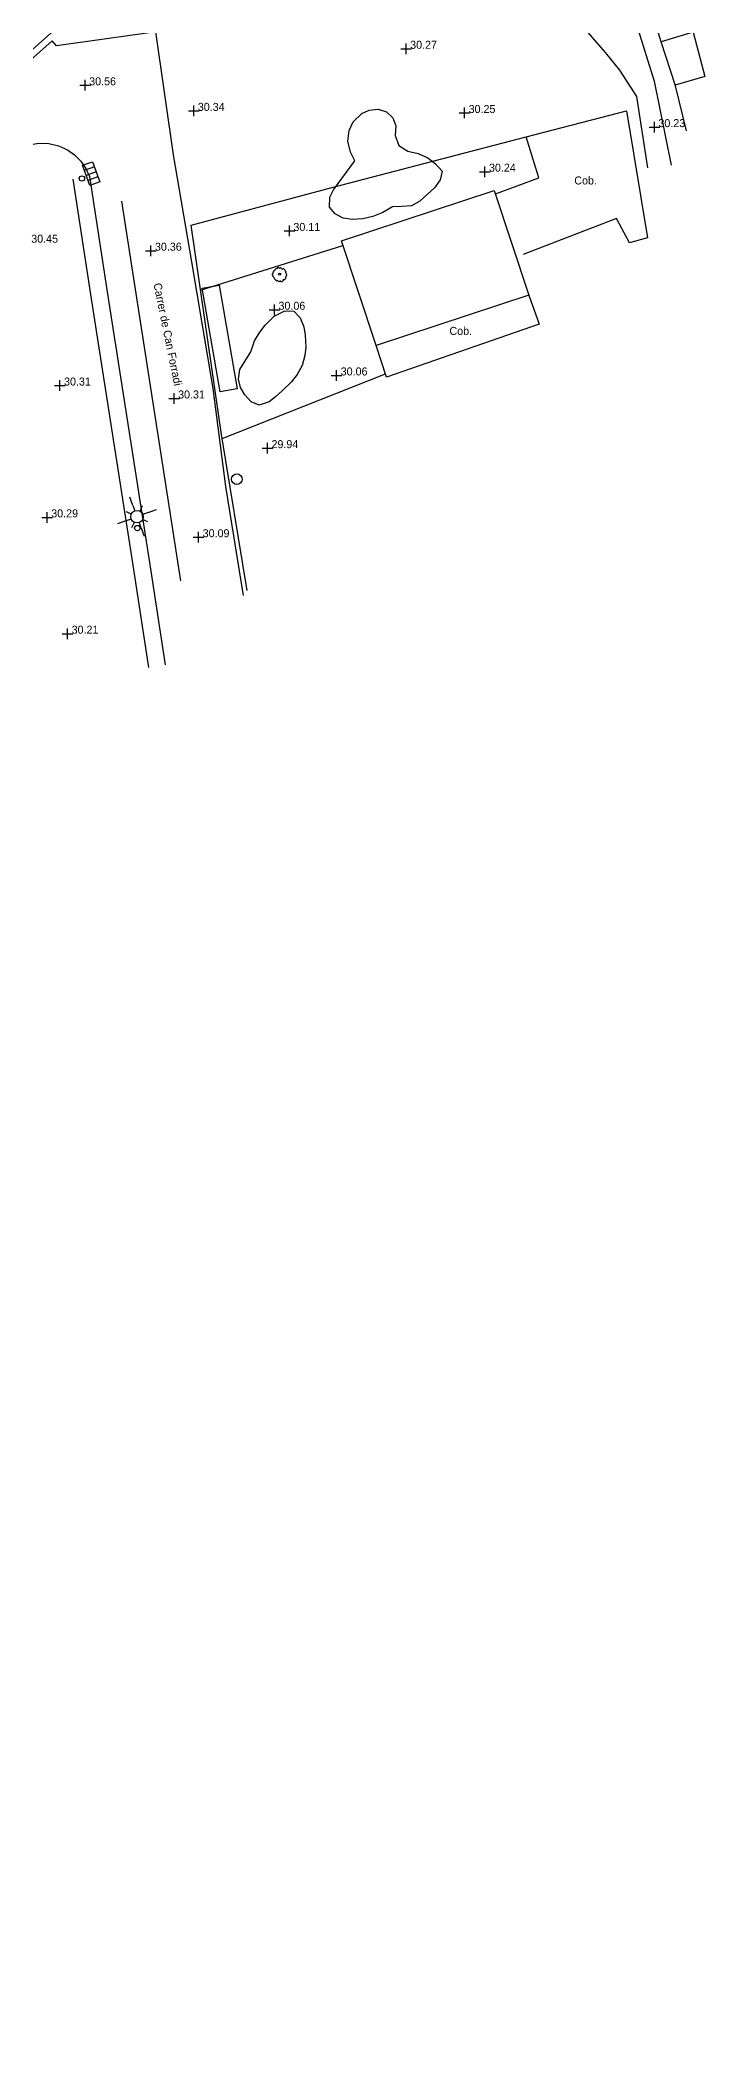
# Model space of a CAD drawing. Extents: x 471511 to 473316, y 4381952 to 4383346.
# Drawn here: x 472538.7 to 472601, y 4382681.8 to 4382869.5 of the extents above; entities that cross this region are included whole.
import ezdxf
from ezdxf.enums import TextEntityAlignment as Align

# ---------------------------------------------------------------- set-up
doc = ezdxf.new("R2010")
doc.units = 0
doc.header["$LTSCALE"] = 4
doc.header["$MEASUREMENT"] = 0
doc.header["$PDMODE"] = 2
doc.header["$PDSIZE"] = 0.5
doc.layers.get('0').update_dxf_attribs({"linetype": 'CONTINUOUS'})
for name, color, linetype in [('206', 252, 'CONTINUOUS'), ('290', 253, 'CONTINUOUS'), ('400', 7, 'CONTINUOUS'), ('407', 4, 'CONTINUOUS'), ('410', 201, 'CONTINUOUS'), ('411', 12, 'CONTINUOUS'), ('412', 252, 'CONTINUOUS'), ('505', 60, 'CONTINUOUS'), ('506', 60, 'CONTINUOUS'), ('7101', 7, 'CONTINUOUS'), ('7202', 7, 'CONTINUOUS'), ('7400', 2, 'CONTINUOUS'), ('7435', 7, 'CONTINUOUS'), ('7440', 7, 'CONTINUOUS'), ('7515', 53, 'CONTINUOUS'), ('8405', 7, 'CONTINUOUS'), ('8408', 7, 'CONTINUOUS')]:
    doc.layers.add(name, color=color, linetype=linetype)

# ---------------------------------------------------------------- blocks, each defined once
blk = doc.blocks.new('ARBOL')
at = {"color": 3}
for p, q in [((-1.26, 0.07), (-1.27, -0.01)), ((-1.23, 0.15), (-1.26, 0.07)), ((-1.17, 0.24), (-1.23, 0.15)), ((-1.18, 0.48), (-1.21, 0.39)), ((-1.21, 0.39), (-1.2, 0.31)), ((-1.2, 0.31), (-1.16, 0.22)), ((-1.11, 0.55), (-1.18, 0.48)), ((-1.03, 0.59), (-1.11, 0.55)), ((-1.01, 0.67), (-1.03, 0.59)), ((-0.96, 0.76), (-1.01, 0.67)), ((-0.92, 0.97), (-0.96, 0.88)), ((-0.96, 0.88), (-0.96, 0.7)), ((-0.85, 1.04), (-0.92, 0.97)), ((-0.77, 1.08), (-0.85, 1.04)), ((-0.7, 1.09), (-0.77, 1.08)), ((-0.5, 1.09), (-0.7, 1.09)), ((-0.49, 1.11), (-0.5, 1.08)), ((-0.46, 1.23), (-0.49, 1.11)), ((-0.38, 1.32), (-0.46, 1.23)), ((-0.31, 1.35), (-0.38, 1.32)), ((-0.23, 1.36), (-0.31, 1.35)), ((-0.11, 1.36), (-0.23, 1.36)), ((0, 1.35), (-0.11, 1.36)), ((0.07, 1.26), (0, 1.35)), ((0.12, 1.18), (0.07, 1.26)), ((0.17, 1.25), (0.12, 1.16)), ((0.12, 1.16), (0.12, 1.16)), ((0.24, 1.31), (0.17, 1.25)), ((0.32, 1.32), (0.24, 1.31)), ((0.39, 1.31), (0.32, 1.32)), ((0.55, 1.31), (0.39, 1.31)), ((0.62, 1.26), (0.55, 1.31)), ((0.7, 1.22), (0.62, 1.26)), ((0.76, 1.14), (0.7, 1.22)), ((0.77, 0.97), (0.7, 0.98)), ((0.77, 1.05), (0.76, 1.14)), ((0.77, 0.97), (0.77, 1.05)), ((0.86, 0.95), (0.77, 0.97)), ((0.96, 0.93), (0.86, 0.95)), ((1.03, 0.87), (0.96, 0.93)), ((1.07, 0.79), (1.03, 0.87)), ((1.08, 0.7), (1.07, 0.79)), ((1.1, 0.49), (1.07, 0.51)), ((1.08, 0.6), (1.08, 0.7)), ((1.09, 0.52), (1.08, 0.6)), ((1.17, 0.48), (1.1, 0.49)), ((1.25, 0.41), (1.17, 0.48)), ((1.29, 0.32), (1.25, 0.41)), ((1.3, 0.24), (1.29, 0.32)), ((1.3, 0.15), (1.3, 0.24)), ((1.31, 0.06), (1.3, 0.15)), ((1.31, -0.03), (1.31, 0.06)), ((-1.27, -0.01), (-1.26, -0.13)), ((-1.26, -0.13), (-1.26, -0.21)), ((-1.26, -0.21), (-1.23, -0.3)), ((-1.23, -0.3), (-1.16, -0.32)), ((-1.16, -0.32), (-1.08, -0.34)), ((-1.08, -0.34), (-1.01, -0.35)), ((-1.01, -0.35), (-0.95, -0.35)), ((-0.96, -0.38), (-1.01, -0.49)), ((-1.01, -0.49), (-1, -0.58)), ((-1, -0.58), (-0.96, -0.66)), ((-0.96, -0.66), (-0.96, -0.74)), ((-0.96, -0.74), (-0.88, -0.8)), ((-0.88, -0.8), (-0.8, -0.81)), ((-0.8, -0.81), (-0.72, -0.81)), ((-0.76, -0.81), (-0.75, -0.9)), ((-0.75, -0.9), (-0.73, -0.98)), ((-0.73, -0.98), (-0.68, -1.07)), ((-0.68, -1.07), (-0.61, -1.15)), ((-0.61, -1.15), (-0.53, -1.14)), ((-0.53, -1.14), (-0.45, -1.12)), ((-0.45, -1.12), (-0.37, -1.07)), ((-0.37, -1.05), (-0.37, -1.15)), ((-0.37, -1.15), (-0.27, -1.21)), ((-0.27, -1.21), (-0.19, -1.22)), ((-0.19, -1.22), (-0.07, -1.22)), ((-0.07, -1.22), (0.01, -1.25)), ((0.01, -1.25), (0.08, -1.22)), ((0.08, -1.22), (0.16, -1.16)), ((0.16, -1.16), (0.18, -1.08)), ((0.18, -1.11), (0.25, -1.15)), ((0.25, -1.15), (0.32, -1.16)), ((0.32, -1.16), (0.4, -1.16)), ((0.4, -1.16), (0.47, -1.18)), ((0.47, -1.18), (0.55, -1.16)), ((0.55, -1.16), (0.62, -1.14)), ((0.62, -1.14), (0.7, -1.09)), ((0.7, -1.09), (0.75, -0.93)), ((0.78, -0.99), (0.74, -0.96)), ((0.85, -0.98), (0.78, -0.99)), ((0.93, -0.93), (0.85, -0.98)), ((1.02, -0.92), (0.93, -0.93)), ((1.06, -0.69), (0.98, -0.69)), ((1.06, -0.85), (1.02, -0.92)), ((1.03, -0.69), (1.05, -0.77)), ((1.05, -0.77), (1.06, -0.85)), ((1.13, -0.65), (1.06, -0.69)), ((1.2, -0.61), (1.13, -0.65)), ((1.2, -0.21), (1.27, -0.14)), ((1.2, -0.6), (1.21, -0.59)), ((1.22, -0.31), (1.21, -0.23)), ((1.21, -0.41), (1.22, -0.31)), ((1.21, -0.51), (1.21, -0.41)), ((1.21, -0.59), (1.21, -0.51)), ((1.27, -0.14), (1.31, -0.03))]:
    blk.add_line(p, q, dxfattribs=at)
at = {"color": 25}
blk.add_circle((0, 0), 0.19, dxfattribs=at)
blk = doc.blocks.new('POSTE')
at = {"color": 7}
blk.add_circle((0, 0), 0.5, dxfattribs=at)
blk = doc.blocks.new('MOJON')
blk.add_circle((0, 0), 0.25)
blk = doc.blocks.new('REJILLA')
at = {"color": 7}
for p, q in [((-0.5, 0.5), (-0.5, -0.5)), ((0.01, 0.5), (0.01, -0.5)), ((0.51, 0.5), (0.51, -0.5))]:
    blk.add_line(p, q, dxfattribs=at)
blk.add_lwpolyline([(-1, -0.5), (-1, 0.5), (1, 0.5), (1, -0.5)], close=True, dxfattribs=at)
blk = doc.blocks.new('FAROLA')
at = {"color": 7}
for p, q in [((-1.04, 0.43), (-1.8, 0.75)), ((-1.04, 0.43), (-0.54, 0.22)), ((-0.43, 1.04), (-0.22, 0.54)), ((0.43, 1.04), (0.22, 0.54)), ((0.43, 1.04), (0.75, 1.8)), ((1.04, 0.43), (0.54, 0.22)), ((-1.04, -0.43), (-0.54, -0.22)), ((-0.43, -1.04), (-0.75, -1.8)), ((-0.43, -1.04), (-0.22, -0.54)), ((0.43, -1.04), (0.22, -0.54)), ((1.04, -0.43), (0.54, -0.22)), ((1.04, -0.43), (1.8, -0.75))]:
    blk.add_line(p, q, dxfattribs=at)
blk.add_circle((0, 0), 0.58, dxfattribs=at)
blk = doc.blocks.new('COTA')
at = {"color": 7}
blk.add_point((0, 0), dxfattribs=at)

msp = doc.modelspace()

# ---------------------------------------------------------------- linework, layer by layer
at = {"layer": '206'}
msp.add_polyline3d([(472595.639, 4382857.522, 30.182), (472594.628, 4382864.202, 30.272), (472593.033, 4382866.671, 30.182), (472591.686, 4382868.33, 30.032), (472588.664, 4382871.826, 30.122), (472587.182, 4382873.579, 30.152), (472585.769, 4382875.126, 30.002), (472587.127, 4382875.5, 30.002), (472591.672, 4382874.914, 30.242), (472592.595, 4382874.568, 30.302), (472594.578, 4382870.949, 30.362), (472596.242, 4382865.625, 30.452), (472597.83, 4382857.745, 30.182)], dxfattribs=at)
at = {"layer": '290'}
msp.add_polyline3d([(472551.887, 4382818.802, 30.105), (472546.83, 4382851.345, 30.465), (472546.378, 4382854.377, 30.48)], dxfattribs=at)
at = {"layer": '400'}
for points in [[(472596.908, 4382869.314, 33.346), (472592.561, 4382883.395, 33.15), (472595.549, 4382884.312, 32.761), (472599.897, 4382870.232, 32.958)], [(472581.259, 4382855.39, 35.786), (472584.502, 4382845.578, 35.531), (472570.183, 4382840.845, 35.621), (472566.939, 4382850.657, 32.441)]]:
    msp.add_polyline3d(points, close=True, dxfattribs=at)
at = {"layer": '407'}
for points in [[(472581.363, 4382855.074, 32.801), (472585.423, 4382856.578, 32.846), (472584.238, 4382860.401, 32.276), (472593.657, 4382862.845, 32.246), (472595.626, 4382850.959, 32.141), (472593.931, 4382850.48, 32.126), (472592.712, 4382852.751, 32.471), (472583.977, 4382849.395, 33.071)], [(472584.502, 4382845.578, 32.799), (472585.46, 4382842.843, 32.784), (472571.17, 4382837.874, 32.769), (472570.183, 4382840.845, 32.994)]]:
    msp.add_polyline3d(points, dxfattribs=at)
at = {"layer": '410'}
for points in [[(472210.201, 4382576.079, 29.603), (472245.927, 4382607.738, 28.732), (472275.929, 4382634.56, 28.702), (472299.904, 4382656.059, 29.761), (472322.622, 4382676.288, 29.791), (472344.255, 4382695.55, 30.196), (472359.091, 4382708.761, 30.391), (472374.71, 4382722.727, 30.661), (472399.696, 4382745.029, 30.706), (472414.812, 4382758.57, 30.646), (472428.262, 4382770.567, 30.526), (472442.577, 4382783.276, 30.691), (472458.968, 4382797.934, 30.736), (472473.167, 4382810.688, 31.441), (472485.89, 4382821.939, 31.576), (472496.466, 4382831.487, 31.561), (472505.544, 4382839.626, 31.666), (472515.932, 4382848.867, 31.711), (472528.679, 4382860.34, 31.846), (472539.705, 4382870.143, 31.996), (472547.141, 4382876.74, 31.966)], [(472599.269, 4382860.97, 31.997), (472598.241, 4382865.194, 31.952), (472596.908, 4382869.314, 31.952)], [(472599.897, 4382870.232, 31.262), (472600.998, 4382866.083, 31.262), (472598.22, 4382865.259, 31.277)], [(472558.106, 4382817.872, 30.836), (472555.708, 4382832.518, 31.481), (472552.849, 4382852.144, 31.061), (472566.176, 4382855.703, 31.136), (472584.238, 4382860.401, 31.256)]]:
    msp.add_polyline3d(points, dxfattribs=at)
at = {"layer": '411'}
for points in [[(472548.657, 4382876.323, 30.791), (472549.849, 4382870.301, 30.746), (472540.256, 4382868.928, 30.821), (472539.829, 4382869.41, 30.881), (472521.589, 4382853.151, 30.626), (472507.688, 4382840.739, 30.446), (472491.851, 4382826.604, 30.251), (472477.075, 4382813.352, 30.101), (472460.926, 4382798.963, 29.816), (472450.44, 4382789.685, 29.771), (472439.711, 4382780.098, 29.666), (472429.067, 4382770.568, 29.636), (472414.934, 4382757.974, 29.561), (472403.152, 4382747.428, 29.321), (472391.516, 4382737.08, 29.291), (472378.57, 4382725.58, 29.261), (472364.209, 4382712.654, 29.171), (472351.849, 4382701.704, 29.096), (472338.56, 4382689.89, 28.856), (472326.914, 4382679.429, 28.646)], [(472549.53, 4382870.255, 30.686), (472551.167, 4382858.718, 30.566), (472552.904, 4382848.697, 30.506), (472554.888, 4382836.81, 30.371), (472556.082, 4382827.63, 30.356), (472557.727, 4382817.408, 30.311)], [(472465.896, 4382796.253, 29.735), (472479.966, 4382808.785, 30.08), (472491.116, 4382818.757, 30.29), (472503.732, 4382830.162, 30.395), (472516.521, 4382841.495, 30.41), (472527.993, 4382851.634, 30.5), (472536.013, 4382858.856, 30.635), (472536.803, 4382859.344, 30.614), (472537.672, 4382859.669, 30.596), (472538.588, 4382859.82, 30.581), (472539.516, 4382859.79, 30.57), (472540.421, 4382859.581, 30.563), (472541.268, 4382859.201, 30.56), (472541.937, 4382858.711, 30.561), (472542.517, 4382858.118, 30.559), (472542.993, 4382857.439, 30.554), (472543.351, 4382856.691, 30.545), (472545.053, 4382845.467, 30.47), (472547.207, 4382831.697, 30.35), (472548.958, 4382820.511, 30.35), (472550.423, 4382810.908, 30.2)], [(472541.791, 4382856.454, 30.545), (472543.493, 4382845.227, 30.47), (472545.647, 4382831.453, 30.35), (472547.399, 4382820.27, 30.35), (472548.863, 4382810.67, 30.2)]]:
    msp.add_polyline3d(points, dxfattribs=at)
at = {"layer": '412'}
for points in [[(472553.739, 4382846.037, 31.192), (472567.077, 4382850.241, 30.712)], [(472555.772, 4382832.13, 31.464), (472571.061, 4382838.203, 31.524)]]:
    msp.add_polyline3d(points, dxfattribs=at)
at = {"layer": '505'}
for points in [[(472568.192, 4382858.148, 32.177), (472567.805, 4382858.98, 32.177), (472567.54, 4382860.018, 32.177), (472567.664, 4382861.006, 32.177), (472568.038, 4382861.814, 32.177), (472568.85, 4382862.59, 32.177), (472569.534, 4382862.903, 32.177), (472570.385, 4382862.996, 32.177), (472571.151, 4382862.746, 32.177), (472571.747, 4382862.2, 32.177), (472572.043, 4382861.433, 32.177), (472571.974, 4382860.531, 32.177), (472572.305, 4382859.599, 32.177), (472573.153, 4382859.079, 32.177), (472574.139, 4382858.856, 32.177), (472575.021, 4382858.46, 32.177), (472575.711, 4382857.925, 32.147), (472576.364, 4382857.181, 32.177), (472576.195, 4382856.388, 32.267), (472575.656, 4382855.641, 32.267), (472575.001, 4382855.04, 32.267), (472574.293, 4382854.391, 32.267), (472573.52, 4382853.934, 32.267), (472572.588, 4382853.893, 32.267), (472571.719, 4382853.849, 32.267), (472570.805, 4382853.326, 32.267), (472569.899, 4382852.937, 32.267), (472568.933, 4382852.736, 32.267), (472567.932, 4382852.666, 32.267), (472567.118, 4382852.785, 32.267), (472566.365, 4382853.193, 32.267), (472565.839, 4382853.833, 32.267), (472565.863, 4382854.751, 32.267), (472566.198, 4382855.457, 32.267)], [(472558.447, 4382840.249, 32.087), (472558.799, 4382841.278, 32.057), (472559.303, 4382842.11, 32.057), (472559.795, 4382842.744, 32.027), (472560.648, 4382843.588, 32.027), (472561.642, 4382844.097, 32.027), (472562.488, 4382844.06, 32.027), (472563.085, 4382843.443, 32.027), (472563.431, 4382842.61, 32.027), (472563.551, 4382841.837, 32.027), (472563.603, 4382840.703, 32.027), (472563.521, 4382839.92, 32.027), (472563.256, 4382838.973, 32.027), (472562.79, 4382838.149, 32.027), (472562.252, 4382837.442, 32.027), (472561.391, 4382836.593, 32.057), (472560.78, 4382836.033, 32.057), (472560.17, 4382835.571, 32.057), (472559.234, 4382835.263, 32.057), (472558.498, 4382835.566, 32.057), (472557.891, 4382836.228, 32.057), (472557.476, 4382836.914, 32.057), (472557.303, 4382837.701, 32.027), (472557.423, 4382838.6, 32.027)]]:
    msp.add_polyline3d(points, close=True, dxfattribs=at)
at = {"layer": '506'}
msp.add_polyline3d([(472555.575, 4382836.522, 31.997), (472553.889, 4382846.226, 31.997), (472555.481, 4382846.502, 31.967), (472557.166, 4382836.798, 31.967)], close=True, dxfattribs=at)

# ---------------------------------------------------------------- block references
at = {"layer": '7101'}
for p in [(472573.003, 4382868.668, 30.27), (472542.931, 4382865.242, 30.56), (472553.107, 4382862.845, 30.345), (472578.48, 4382862.65, 30.255), (472596.259, 4382861.323, 30.225), (472580.388, 4382857.147, 30.24), (472562.062, 4382851.588, 30.105), (472549.092, 4382849.739, 30.36), (472560.667, 4382844.205, 30.06), (472540.574, 4382837.1, 30.315), (472566.494, 4382838.048, 30.06), (472551.261, 4382835.888, 30.315), (472560.01, 4382831.231, 29.94), (472539.374, 4382824.742, 30.285), (472553.563, 4382822.881, 30.09), (472541.286, 4382813.838, 30.21)]:
    msp.add_blockref('COTA', p, dxfattribs=at)
at = {"layer": '7202', "rotation": 222.6000043791743}
msp.add_blockref('POSTE', (472557.146, 4382828.322, 30.547), dxfattribs=at)
at = {"layer": '7400', "rotation": 222.6000043791743}
msp.add_blockref('FAROLA', (472547.791, 4382824.806, 30.245), dxfattribs=at)
at = {"layer": '7435', "rotation": 289.7000099629087}
msp.add_blockref('REJILLA', (472543.49, 4382856.97, 30.365), dxfattribs=at)
at = {"layer": '7440', "rotation": 222.6000043791743}
for p in [(472542.625, 4382856.508, 30.425), (472547.82, 4382823.742, 30.38)]:
    msp.add_blockref('MOJON', p, dxfattribs=at)
at = {"layer": '7515', "xscale": 0.5, "yscale": 0.5, "zscale": 0.5, "rotation": 222.6000043791743}
msp.add_blockref('ARBOL', (472561.153, 4382847.532, 32.147), dxfattribs=at)

# ---------------------------------------------------------------- texts
at = {"layer": '7101'}
for s, p in [('30.27', (472573.383, 4382868.668, 30.27)), ('30.56', (472543.311, 4382865.242, 30.56)), ('30.34', (472553.487, 4382862.845, 30.34)), ('30.25', (472578.86, 4382862.65, 30.25)), ('30.23', (472596.639, 4382861.323, 30.23)), ('30.24', (472580.768, 4382857.147, 30.24)), ('30.11', (472562.442, 4382851.588, 30.11)), ('30.45', (472537.88, 4382850.487, 30.45)), ('30.36', (472549.472, 4382849.739, 30.36)), ('30.06', (472561.047, 4382844.205, 30.06)), ('30.31', (472540.954, 4382837.1, 30.31)), ('30.06', (472566.874, 4382838.048, 30.06)), ('30.31', (472551.641, 4382835.888, 30.31)), ('29.94', (472560.39, 4382831.231, 29.94)), ('30.29', (472539.754, 4382824.742, 30.29)), ('30.09', (472553.943, 4382822.881, 30.09)), ('30.21', (472541.666, 4382813.838, 30.21))]:
    msp.add_text(s, height=0.75, dxfattribs=at).set_placement(p)
at = {"layer": '8405'}
msp.add_text('Carrer de Can Forradi', height=0.75, rotation=-78.5, dxfattribs=at).set_placement((472550.673, 4382841.903), align=Align.MIDDLE_CENTER)
at = {"layer": '8408'}
for p in [(472589.818, 4382856.324, 32.589), (472578.121, 4382842.221, 33.084)]:
    msp.add_text('Cob.', height=0.75, dxfattribs=at).set_placement(p, align=Align.MIDDLE_CENTER)

doc.saveas('drawing.dxf')
